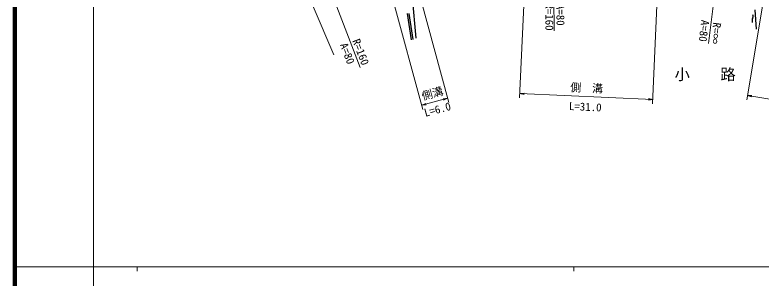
# Model space of a CAD drawing. Units: millimetres, scale not verified. Extents: x 40000 to 680000, y 20000 to 380000.
# Drawn here: x 40000 to 210886, y 202409 to 262766 of the extents above; entities that cross this region are included whole.
import ezdxf
from ezdxf.enums import TextEntityAlignment as Align

# ---------------------------------------------------------------- set-up
doc = ezdxf.new("R2010")
doc.units = ezdxf.units.MM
doc.header["$LTSCALE"] = 1000
doc.linetypes.add('CHAIN', pattern=[18.5, 12, -1.5, 3.5, -1.5])
for name, color, linetype, lineweight in [('M-BGD', 7, 'Continuous', 25), ('M-BMK', 2, 'CHAIN', 13), ('M-STR-HTXT', 7, 'Continuous', 13), ('M-TTL', 2, 'Continuous', 140), ('M-TTL-BAND', 7, 'Continuous', 13)]:
    doc.layers.add(name, color=color, linetype=linetype, lineweight=lineweight)
doc.layers.add('M-BMK-HTXT', color=7, linetype='Continuous')
doc.styles.add('ＭＳ ゴシック', font='')
doc.styles.get('ＭＳ ゴシック').set_extended_font_data('MS Gothic')

# ---------------------------------------------------------------- blocks, each defined once
blk = doc.blocks.new('open_arrow')
at = {"color": 0, "linetype": 'Continuous', "lineweight": -2}
blk.add_lwpolyline([(7.5, 1.25), (0, 0), (7.5, -1.25)], dxfattribs=at)

msp = doc.modelspace()

# ---------------------------------------------------------------- linework, layer by layer
at = {"layer": 'M-BGD'}
for p, q in [((131919, 257446), (130361, 274772)), ((209469, 263932), (209750, 259502)), ((130793, 257071), (129929, 263078)), ((131189, 257128), (130327, 263118))]:
    msp.add_line(p, q, dxfattribs=at)
for centre, start, end in [((210069, 261374), 155.11367, 194.83411), ((207781, 262435), 335.11367, 14.83411)]:
    msp.add_arc(centre, 1261, start, end, dxfattribs=at)
at = {"layer": 'M-BMK'}
msp.add_line((113007, 253626), (101530, 280585), dxfattribs=at)
at = {"layer": 'M-STR-HTXT'}
for p, q in [((163291, 294095), (163462, 259095)), ((198822, 256212), (203096, 290950)), ((106489, 283376), (119085, 250721)), ((157233, 280040), (155590, 243733)), ((187668, 278663), (186025, 242356)), ((213263, 277001), (207599, 243306)), ((130673, 274688), (139350, 242680)), ((124677, 273375), (133433, 241076)), ((186070, 243355), (155635, 244732)), ((133171, 242041), (139088, 243645)), ((296429, 229387), (207765, 244292))]:
    msp.add_line(p, q, dxfattribs=at)
at = {"layer": 'M-TTL'}
msp.add_line((40000, 380000), (40000, 20000), dxfattribs=at)
at = {"layer": 'M-TTL-BAND'}
for p, q in [((58000, 370000), (58000, 20000)), ((40000, 205000), (579000, 205000)), ((68000, 205000), (68000, 204000)), ((168000, 205000), (168000, 204000))]:
    msp.add_line(p, q, dxfattribs=at)

# ---------------------------------------------------------------- block references
at = {"layer": 'M-STR-HTXT', "xscale": 133, "yscale": 133}
for p, rotation in [((155635, 244732), 357.4), ((207765, 244292), 350.5), ((139088, 243645), 195.2), ((186070, 243355), 177.4), ((133171, 242041), 15.2)]:
    msp.add_blockref('open_arrow', p, dxfattribs=dict(at, rotation=rotation))

# ---------------------------------------------------------------- texts
at = {"layer": 'M-BMK-HTXT', "style": 'ＭＳ ゴシック'}
msp.add_text('小\u3000\u3000路', height=2566, dxfattribs=at).set_placement((198080, 247070), align=Align.BOTTOM_CENTER)
at = {"layer": 'M-STR-HTXT', "style": 'ＭＳ ゴシック'}
for s, rotation, p in [('R=160', 270.279, (160954, 259160)), ('A=80', 270.279, (163498, 260294)), ('A=80', 262.985, (196061, 256805)), ('R=∞', 262.985, (198798, 256249)), ('R=160', 291.093, (118956, 250832)), ('A=80', 291.093, (115669, 251064))]:
    msp.add_text(s, height=1833, rotation=rotation, dxfattribs=at).set_placement(p, align=Align.BOTTOM_RIGHT)
for s, rotation, p in [('側溝', 15.167, (135999, 243326)), ('側\u3000溝', 357.409, (170875, 244543)), ('L=6.0', 15.167, (137154, 239672)), ('L=31.0', 357.409, (170553, 240241))]:
    msp.add_text(s, height=1833, rotation=rotation, dxfattribs=at).set_placement(p, align=Align.BOTTOM_CENTER)

doc.saveas('drawing.dxf')
